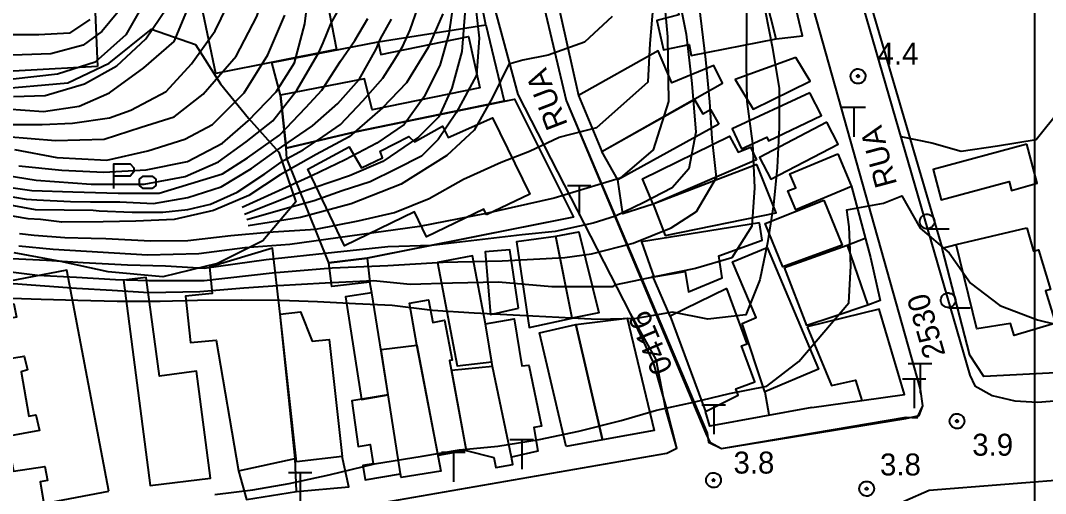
# Model space of a CAD drawing. Extents: x 555347 to 556479, y 8560498 to 8561653.
# Drawn here: x 555661.6 to 555801.5, y 8561461.5 to 8561526.1 of the extents above; entities that cross this region are included whole.
import ezdxf

# ---------------------------------------------------------------- set-up
doc = ezdxf.new("R2010")
doc.units = 0
doc.header["$MEASUREMENT"] = 0
for name, color, linetype in [('10', 24, 'CONTINUOUS'), ('12', 3, 'CONTINUOUS'), ('30', 2, 'CONTINUOUS'), ('38', 255, 'CONTINUOUS'), ('4', 255, 'CONTINUOUS'), ('42', 255, 'CONTINUOUS'), ('43', 212, 'CONTINUOUS'), ('44', 255, 'CONTINUOUS'), ('5', 1, 'CONTINUOUS'), ('50', 255, 'CONTINUOUS'), ('6', 2, 'CONTINUOUS'), ('7', 42, 'CONTINUOUS')]:
    doc.layers.add(name, color=color, linetype=linetype)

# ---------------------------------------------------------------- blocks, each defined once
blk = doc.blocks.new('COD007', base_point=(556370.32, 8561240.38))
at = {"layer": '4'}
for points in [[(556370.316, 8561241.3956), (556370.5168, 8561241.3792), (556370.7156, 8561241.318), (556370.9212, 8561241.2012), (556371.1236, 8561241.0072), (556371.2452, 8561240.7848), (556371.3152, 8561240.5864), (556371.3332, 8561240.3828), (556371.314, 8561240.188), (556371.2436, 8561239.9836), (556371.1232, 8561239.7764), (556370.9232, 8561239.5776), (556370.718, 8561239.4492), (556370.5176, 8561239.396), (556370.3128, 8561239.3792), (556370.108, 8561239.3984), (556369.9132, 8561239.4596), (556369.7048, 8561239.5812), (556369.5112, 8561239.7812), (556369.3808, 8561239.9844), (556369.3248, 8561240.184), (556369.3128, 8561240.386), (556369.3268, 8561240.5876), (556369.38, 8561240.79), (556369.5116, 8561240.9964), (556369.7064, 8561241.1968), (556369.9148, 8561241.3292), (556370.1204, 8561241.3896)], [(556370.32, 8561240.18), (556370.12, 8561240.38), (556370.32, 8561240.58), (556370.52, 8561240.38)]]:
    blk.add_lwpolyline(points, close=True, dxfattribs=at)
blk = doc.blocks.new('COD002', base_point=(556385.36, 8561413.63))
at = {"layer": '30'}
blk.add_line((556385.477067, 8561412.624135), (556388.357067, 8561412.624135), dxfattribs=at)
blk.add_lwpolyline([(556384.36, 8561413.73), (556384.4, 8561413.93), (556384.44, 8561414.03), (556384.5, 8561414.13), (556384.56, 8561414.23), (556384.64, 8561414.33), (556384.8, 8561414.45), (556384.92, 8561414.53), (556385.06, 8561414.58), (556385.26, 8561414.63), (556385.46, 8561414.63), (556385.66, 8561414.58), (556385.76, 8561414.55), (556385.92, 8561414.45), (556386.06, 8561414.33), (556386.16, 8561414.23), (556386.22, 8561414.13), (556386.28, 8561414.03), (556386.32, 8561413.93), (556386.36, 8561413.73), (556386.36, 8561413.53), (556386.31, 8561413.33), (556386.26, 8561413.23), (556386.21, 8561413.13), (556386.16, 8561413.03), (556386.06, 8561412.93), (556385.91, 8561412.83), (556385.76, 8561412.73), (556385.66, 8561412.68), (556385.46, 8561412.63), (556385.26, 8561412.63), (556385.06, 8561412.68), (556384.96, 8561412.73), (556384.81, 8561412.83), (556384.66, 8561412.93), (556384.56, 8561413.03), (556384.51, 8561413.13), (556384.46, 8561413.23), (556384.41, 8561413.33), (556384.36, 8561413.53)], close=True, dxfattribs=at)
blk = doc.blocks.new('COD145', base_point=(556073.85, 8561331.96))
at = {"layer": '30'}
blk.add_lwpolyline([(556070.85, 8561330.26), (556070.85, 8561333.66), (556073.1, 8561333.66), (556073.6, 8561333.093333), (556073.6, 8561332.526667), (556073.1, 8561331.96), (556070.85, 8561331.96)], dxfattribs=at)
blk.add_lwpolyline([(556076.094992, 8561330.257162), (556074.844992, 8561330.257162), (556074.344992, 8561330.682162), (556074.344992, 8561331.532162), (556074.844992, 8561331.957162), (556076.094992, 8561331.957162), (556076.594992, 8561331.532162), (556076.594992, 8561330.682162)], close=True, dxfattribs=at)
blk = doc.blocks.new('COD013', base_point=(555984.05, 8561208.14))
at = {"layer": '50'}
for p, q in [((555985.645993, 8561212.14), (555982.445993, 8561212.14)), ((555984.0524, 8561212.1364), (555984.0524, 8561208.1444))]:
    blk.add_line(p, q, dxfattribs=at)

msp = doc.modelspace()

# ---------------------------------------------------------------- linework, layer by layer
at = {"layer": '10'}
msp.add_lwpolyline([(555783.41, 8561642.44), (555778.21, 8561626.86), (555773.05, 8561611.27), (555768.22, 8561597.83), (555765.8, 8561587.72), (555765.61, 8561582.58), (555765.81, 8561576.04), (555765.79, 8561573.69), (555767.95, 8561561.75), (555769.02, 8561557.5), (555779.19, 8561522.97), (555787.36, 8561495.07)], dxfattribs=at)
for points in [[(555764.69, 8561523.66, 7.4), (555768.29, 8561524.06, 7.4), (555759.28, 8561562, 7.58)], [(555725.06, 8561525.56, 14.61), (555721.88, 8561541.5, 17.2), (555719.95, 8561546.99, 18.58), (555718.01, 8561545.73, 22.99)], [(555737.35, 8561538.11, 13.91), (555733.01, 8561537.12, 14.06), (555737.75, 8561515.88, 17.37)], [(555710.4, 8561523.21, 20.95), (555725.06, 8561525.56, 14.61), (555727.56, 8561515.11, 13.51)], [(555697.07, 8561515.95, 21.81), (555697.83, 8561508.71, 20.88), (555707.3, 8561510.92, 18.45), (555728.99, 8561515.41, 13.66), (555737.06, 8561499.28, 12.23), (555708.72, 8561493.65, 10)], [(555703.66, 8561493.05, 10), (555697.91, 8561507.31, 21.13), (555697.83, 8561508.71, 20.88)], [(555747.94, 8561501.04, 10.91), (555743.79, 8561499.75, 9.11), (555743.12, 8561504.38, 9.11)], [(555774.99, 8561503.49, 10.81), (555777.58, 8561493.8, 7.55), (555778.9, 8561487.9, 7.55), (555777.22, 8561487.27, 7.55)], [(555774.4, 8561495.48, 10.98), (555776.88, 8561496.43, 7.55)], [(555808.69, 8561495.36, 6.5), (555811.76, 8561478.49, 6.5), (555793.08, 8561477.54, 6.48), (555791.15, 8561480.45, 6.48), (555787.36, 8561495.07, 6.35), (555789.28, 8561495.57, 11.94)], [(555709.51, 8561488.96, 9.19), (555709.26, 8561490.43, 9.32)], [(555750.22, 8561485.76, 8.33), (555747.85, 8561491.33, 7.18)], [(555763.15, 8561475.41, 7.95), (555763.71, 8561472.32, 4.72)], [(555769.56, 8561473.29, 4.72), (555776.41, 8561474.25, 7.48)], [(555769.56, 8561473.29, 4.72), (555755.66, 8561470.75, 4.72), (555755.06, 8561472.76, 8.33)], [(555699.25, 8561461.84, 6.66), (555706.36, 8561462.46, 6.66), (555705.46, 8561466.58, 11.78)], [(555691.31, 8561464.65, 8.89), (555692.4, 8561460.71, 6.66), (555699.25, 8561461.84, 6.66), (555699.05, 8561466.33, 10.27)]]:
    msp.add_polyline3d(points, dxfattribs=at)
at = {"layer": '12'}
for points in [[(555731.25, 8561535.48), (555736.04, 8561515.23), (555755.12, 8561469.72), (555755.64, 8561468.55), (555757.26, 8561467.71), (555782.4, 8561471.8), (555784.22, 8561472.19), (555784.75, 8561473.54), (555784.43, 8561475.81), (555760.7, 8561560.15)], [(555769.05, 8561554.07), (555791.16, 8561477.73), (555791.83, 8561476.25), (555794.2, 8561474.93), (555797.3, 8561474.21), (555800.39, 8561474.04), (555857.73, 8561478.56)]]:
    msp.add_lwpolyline(points, dxfattribs=at)
for points in [[(555665.03, 8561452.33, 3.7), (555749.8, 8561467.07, 3.87), (555751.13, 8561467.74, 3.95), (555749.8, 8561473.1, 4.44), (555747.98, 8561479.46, 4.83), (555744.84, 8561486.13, 5.6), (555729.5, 8561516.03, 10.86), (555722.56, 8561541.73, 13.24), (555718.54, 8561571.77, 15.92), (555718.19, 8561585.59, 16.68), (555721.28, 8561600.33, 16.7), (555725.15, 8561613.93, 16.82), (555729.72, 8561627.45, 16.83), (555734.81, 8561641.62, 16.78), (555738.08, 8561651.11, 0)], [(555821.36, 8561405.06, 5.41), (555787.82, 8561424.77, 4.87), (555784.38, 8561427.5, 4.87), (555780.48, 8561431.15, 4.81), (555779.78, 8561433.77, 4.8), (555774.8, 8561448.65, 4.8), (555774.94, 8561452.18, 4.74), (555776.6, 8561456.17, 4.64), (555779.24, 8561458.97, 4.64), (555782.27, 8561460.55, 4.64), (555785.59, 8561462.01, 4.64), (555899.22, 8561471.01, 5.07)]]:
    msp.add_polyline3d(points, dxfattribs=at)
at = {"layer": '30'}
for points in [[(555657.66, 8561516.73, 31.06), (555668.01, 8561517.61, 29.93), (555673.64, 8561520.3, 29.13), (555679.44, 8561524.96, 29.26), (555685.44, 8561522.85, 27.79), (555688.87, 8561517.48, 25.76), (555692.69, 8561512.82, 23.32), (555696.83, 8561508.17, 22.02), (555699.15, 8561501.39, 20.3), (555694.65, 8561496.06, 18.83), (555688.43, 8561492.95, 17.13), (555681, 8561491.16, 17.13), (555673.5, 8561491.8, 17.15), (555667.08, 8561493.24, 17.3), (555660.7, 8561494.43, 17.45)], [(555789.96, 8561508.3, 7.63), (555794.95, 8561509.04, 7.63), (555800.21, 8561509.89, 7.63), (555803.52, 8561514.05, 7.63)], [(555781.72, 8561510.31, 11.56), (555785.97, 8561509.42, 11.56), (555789.96, 8561508.3, 7.63)]]:
    msp.add_polyline3d(points, dxfattribs=at)
at = {"layer": '42'}
for points in [[(555725.06, 8561525.56, 14.61), (555727.56, 8561515.11, 13.51), (555707.3, 8561510.92, 18.45), (555697.83, 8561508.71, 20.88), (555697.07, 8561515.95, 21.81), (555695.88, 8561520.43, 24.87), (555710.4, 8561523.21, 20.95)], [(555697.83, 8561508.71, 20.88), (555707.3, 8561510.92, 18.45), (555727.56, 8561515.11, 13.51), (555728.99, 8561515.41, 13.66), (555737.06, 8561499.28, 12.23), (555708.88, 8561493.67, 10), (555703.66, 8561493.05, 10), (555697.91, 8561507.31, 21.13)]]:
    msp.add_polyline3d(points, close=True, dxfattribs=at)
at = {"layer": '43'}
for points in [[(555731.25, 8561535.48), (555736.04, 8561515.23), (555755.28, 8561469.81), (555755.46, 8561468.55), (555757.26, 8561467.71), (555782.47, 8561471.97), (555783.97, 8561471.89), (555784.75, 8561473.54), (555784.43, 8561475.81), (555760.7, 8561560.15)], [(555769.05, 8561554.07), (555791.16, 8561477.73), (555791.83, 8561476.25), (555794.2, 8561474.93), (555797.3, 8561474.21), (555800.39, 8561474.04), (555857.73, 8561478.56)]]:
    msp.add_lwpolyline(points, dxfattribs=at)
for points in [[(555665.03, 8561452.33, 3.7), (555749.8, 8561467.07, 3.87), (555751.13, 8561467.74, 3.95), (555749.67, 8561473.01, 4.44), (555748.34, 8561479.86, 4.83), (555744.84, 8561486.13, 5.6), (555729.5, 8561516.03, 10.86), (555722.56, 8561541.73, 13.24), (555718.54, 8561571.77, 15.92), (555718.19, 8561585.59, 16.68), (555721.28, 8561600.33, 16.7), (555725.15, 8561613.93, 16.82), (555729.72, 8561627.45, 16.83), (555734.81, 8561641.62, 16.78), (555738.08, 8561651.11, 0)], [(555821.36, 8561405.06, 5.41), (555787.82, 8561424.77, 4.87), (555784.38, 8561427.5, 4.87), (555780.48, 8561431.15, 4.81), (555779.78, 8561433.77, 4.8), (555774.8, 8561448.65, 4.8), (555774.94, 8561452.18, 4.74), (555776.6, 8561456.17, 4.64), (555779.24, 8561458.97, 4.64), (555782.27, 8561460.55, 4.64), (555785.59, 8561462.01, 4.64), (555899.22, 8561471.01, 5.07)]]:
    msp.add_polyline3d(points, dxfattribs=at)
at = {"layer": '44'}
msp.add_lwpolyline([(555800, 8561650.99), (555800, 8560499)], dxfattribs=at)
at = {"layer": '5'}
for points in [[(555661.35, 8561506.31, 20), (555667.19, 8561505.7, 20), (555672.95, 8561505.41, 20), (555678.71, 8561505.76, 20), (555684.33, 8561506.89, 20), (555689.14, 8561509.39, 20), (555692.62, 8561512.45, 20), (555696.46, 8561516.41, 20), (555698.98, 8561520.36, 20), (555700.37, 8561525.69, 20), (555701.34, 8561533.47, 20)], [(555661.4, 8561497.04, 10), (555663.44, 8561496.84, 10), (555667.6, 8561496.49, 10), (555671.2, 8561496.4, 10), (555673.21, 8561496.37, 10), (555679.29, 8561496.06, 10), (555684.39, 8561496.09, 10), (555690.27, 8561496.79, 10), (555695.32, 8561497.25, 10), (555701.85, 8561497.67, 10), (555707.65, 8561498.8, 10), (555712.63, 8561499.91, 10), (555717.33, 8561501.84, 10), (555722.02, 8561504.47, 10), (555727.16, 8561506.8, 10), (555731.02, 8561508.3, 10), (555735.1, 8561510.19, 10), (555740.23, 8561511.53, 10), (555747.23, 8561517.78, 10), (555747.53, 8561522.99, 10), (555747.96, 8561528.31, 10)], [(555719.19, 8561527.06, 15), (555717.22, 8561522.45, 15), (555714.26, 8561517.63, 15), (555710.96, 8561514.21, 15), (555706.43, 8561510.24, 15), (555701.9, 8561507.83, 15), (555697.01, 8561505.08, 15), (555692.74, 8561502.23, 15), (555687.9, 8561500.18, 15), (555682.52, 8561498.99, 15), (555677.31, 8561498.76, 15), (555672.84, 8561498.63, 15), (555667.21, 8561498.59, 15), (555664.3, 8561498.99, 15), (555662.58, 8561499.05, 15), (555658.54, 8561499.73, 15)], [(555763.21, 8561527.48, 5), (555764.19, 8561522.38, 5), (555765.12, 8561516.86, 5), (555765.14, 8561511.52, 5), (555764.86, 8561506.09, 5), (555764.37, 8561500.99, 5), (555763.54, 8561495.79, 5), (555762.48, 8561490.72, 5), (555760.58, 8561485.97, 5), (555755.37, 8561485.37, 5), (555750.57, 8561486.31, 5), (555745.61, 8561485.45, 5), (555740.33, 8561485.32, 5), (555735.04, 8561485.59, 5), (555729.71, 8561485.86, 5), (555723.5, 8561486.18, 5), (555717.82, 8561486.55, 5), (555712.31, 8561487.21, 5), (555707.28, 8561487.47, 5), (555702.09, 8561487.71, 5), (555697.01, 8561487.92, 5), (555691.69, 8561487.97, 5), (555685.73, 8561487.9, 5), (555680.61, 8561487.79, 5), (555674.73, 8561487.77, 5), (555669.37, 8561487.9, 5), (555664.39, 8561488.06, 5), (555660.33, 8561488.19, 5)], [(555660.6, 8561515.78, 25), (555664.91, 8561515.88, 25), (555670.27, 8561517.48, 25), (555674.7, 8561519.95, 25), (555678.67, 8561523.62, 25), (555681.54, 8561527.86, 25)]]:
    msp.add_polyline3d(points, dxfattribs=at)
at = {"layer": '6'}
for points in [[(555659.67, 8561510.31, 22), (555666.33, 8561509.77, 22), (555672.99, 8561509.95, 22), (555678.04, 8561511.57, 22), (555682.54, 8561513.01, 22), (555686.5, 8561516.07, 22), (555691, 8561521.29, 22), (555693.82, 8561526.67, 22), (555698.74, 8561540.93, 22), (555700.72, 8561546.14, 22), (555703.78, 8561551.72, 22), (555707.02, 8561558.2, 22), (555707.56, 8561564.68, 22), (555708.46, 8561569.36, 22), (555709.36, 8561576.2, 22), (555710.44, 8561582.86, 22), (555711.34, 8561585.74, 22), (555712.42, 8561590.06, 22), (555713.5, 8561593.84, 22), (555714.58, 8561598.71, 22), (555716.02, 8561604.11, 22)], [(555751.16, 8561530.7, 8), (555752.42, 8561524.29, 8), (555753.19, 8561517.53, 8), (555753.74, 8561510.88, 8), (555752.77, 8561505.89, 8), (555750.52, 8561503.31, 8), (555746.54, 8561501.23, 8), (555742.78, 8561499.44, 8), (555739.72, 8561498.47, 8), (555734.56, 8561497.34, 8), (555730.05, 8561496.86, 8), (555717.64, 8561495.41, 8), (555711.68, 8561495.25, 8), (555704.43, 8561494.44, 8), (555695.08, 8561493.48, 8), (555686.65, 8561492.29, 8), (555681.34, 8561492.6, 8), (555676.18, 8561492.75, 8), (555670.11, 8561493.05, 8), (555665.1, 8561493.35, 8), (555659.48, 8561493.66, 8)], [(555760.67, 8561530.22, 6), (555760.68, 8561525.53, 6), (555760.63, 8561520.27, 6), (555760.71, 8561515.07, 6), (555761.46, 8561509.33, 6), (555761.76, 8561503.27, 6), (555761.41, 8561498.04, 6), (555758.64, 8561493.74, 6), (555753.71, 8561492.27, 6), (555748.58, 8561491.22, 6), (555742.65, 8561489.99, 6), (555742.36, 8561489.78, 6), (555734.08, 8561489.77, 6), (555726.83, 8561490.42, 6), (555720.54, 8561490.25, 6), (555714.74, 8561490.09, 6), (555709.75, 8561490.58, 6), (555703.14, 8561490.25, 6), (555696.69, 8561489.93, 6), (555692.02, 8561489.61, 6), (555686.05, 8561489.1, 6), (555679.07, 8561488.95, 6), (555674.06, 8561489.26, 6), (555669.2, 8561489.56, 6), (555660.56, 8561490.2, 6)], [(555679.19, 8561529.99, 26), (555675.93, 8561524.17, 26), (555671.74, 8561520.45, 26), (555666.62, 8561518.82, 26), (555660.57, 8561518.12, 26)], [(555660.57, 8561511.93, 23), (555664.53, 8561511.93, 23), (555668.67, 8561512.11, 23), (555673.71, 8561512.83, 23), (555676.6, 8561513.91, 23), (555681.46, 8561516.43, 23), (555684.88, 8561520.21, 23), (555688.12, 8561524.71, 23), (555690.64, 8561529.93, 23)], [(555749.39, 8561529.41, 9), (555749.87, 8561523.93, 9), (555750.03, 8561515.07, 9), (555747.94, 8561508.46, 9), (555743.43, 8561504.6, 9), (555734.4, 8561501.86, 9), (555724.9, 8561499.76, 9), (555716.03, 8561497.99, 9), (555706.52, 8561496.7, 9), (555698.31, 8561495.57, 9), (555692.18, 8561495.09, 9), (555685.9, 8561494.27, 9), (555678.91, 8561494.11, 9), (555666.01, 8561494.87, 9), (555661.32, 8561495.32, 9)], [(555720.82, 8561529.71, 14), (555720.01, 8561524.33, 14), (555718.78, 8561520.01, 14), (555716.61, 8561515.67, 14), (555713.92, 8561511.95, 14), (555710.2, 8561509.37, 14), (555705.86, 8561507.1, 14), (555701.32, 8561504.93, 14), (555691.81, 8561500.59, 14)], [(555658.28, 8561505.2, 19), (555663.71, 8561504.35, 19), (555671.19, 8561503.77, 19), (555678.43, 8561503.77, 19), (555684.05, 8561504.86, 19), (555688.57, 8561506.85, 19), (555692.37, 8561509.57, 19), (555696, 8561512.46, 19), (555699.26, 8561516.63, 19), (555702.33, 8561521.88, 19), (555702.87, 8561523.11, 19), (555703.96, 8561525.77, 19), (555705.7, 8561528.89, 19)], [(555658.73, 8561491.99, 7), (555663.89, 8561491.38, 7), (555669.2, 8561491.08, 7), (555674.51, 8561490.77, 7), (555679.07, 8561490.62, 7), (555683.47, 8561490.62, 7), (555686.65, 8561490.62, 7), (555695.89, 8561491.7, 7), (555704.11, 8561492.35, 7), (555711.68, 8561492.67, 7), (555719.25, 8561493.15, 7), (555727.31, 8561493.32, 7), (555735.85, 8561493.8, 7), (555739.52, 8561494.3, 7), (555745.2, 8561495.73, 7), (555750.36, 8561497.83, 7), (555753.85, 8561500.08, 7), (555756.59, 8561504.71, 7), (555755.99, 8561510.04, 7), (555755.66, 8561515.05, 7), (555755.09, 8561520.8, 7), (555754.21, 8561528.32, 7)], [(555675.93, 8561528.6, 27), (555672.67, 8561524.64, 27), (555670.11, 8561522.78, 27), (555665.69, 8561521.61, 27), (555659.17, 8561521.38, 27)], [(555659.67, 8561514.09, 24), (555664.71, 8561513.73, 24), (555669.57, 8561514.45, 24), (555673.71, 8561516.25, 24), (555678.4, 8561519.67, 24), (555682.54, 8561523.27, 24), (555684.7, 8561528.49, 24)], [(555660.12, 8561500.96, 16), (555663.54, 8561500.34, 16), (555671.48, 8561500.24, 16), (555672.3, 8561500.16, 16), (555676.8, 8561499.97, 16), (555680.97, 8561499.97, 16), (555684.41, 8561500.33, 16), (555687.49, 8561501.06, 16), (555691.11, 8561502.69, 16), (555694.91, 8561505.22, 16), (555697.44, 8561507.03, 16), (555700.16, 8561508.48, 16), (555702.88, 8561510.29, 16), (555705.23, 8561511.92, 16), (555708.31, 8561515.18, 16), (555711.02, 8561518.26, 16), (555712.6, 8561520.79, 16), (555713.73, 8561522.66, 16), (555714.75, 8561524.86, 16), (555715.78, 8561527.86, 16)], [(555660.75, 8561508.51, 21), (555666.51, 8561507.43, 21), (555673.35, 8561507.07, 21), (555678.94, 8561508.33, 21), (555683.98, 8561509.95, 21), (555687.76, 8561511.93, 21), (555692.08, 8561516.25, 21), (555695.32, 8561521.47, 21), (555697.66, 8561526.87, 21)], [(555722.19, 8561527.14, 13), (555721.81, 8561521.89, 13), (555720.43, 8561516.91, 13), (555718.67, 8561512.98, 13), (555715.88, 8561510.19, 13), (555711.03, 8561506.89, 13), (555706.48, 8561504.93, 13), (555699.25, 8561502.45, 13), (555692.12, 8561499.66, 13)], [(555723.7, 8561527.75, 12), (555724.15, 8561523.72, 12), (555723.81, 8561518.67, 12), (555721.02, 8561513.54, 12), (555718.57, 8561509.88, 12), (555716.3, 8561507.61, 12), (555712.79, 8561505.86, 12), (555709.27, 8561504.1, 12), (555705.45, 8561502.86, 12), (555701.63, 8561501.52, 12), (555698.32, 8561500.59, 12), (555692.43, 8561498.93, 12)], [(555742.33, 8561526.71, 11), (555738.54, 8561523.18, 11), (555733.6, 8561521.43, 11), (555730.14, 8561520.73, 11), (555728.21, 8561520.16, 11), (555726, 8561515.63, 11), (555723.47, 8561511.17, 11), (555719.76, 8561507.73, 11), (555713.51, 8561503.79, 11), (555706.69, 8561501.1, 11), (555699.77, 8561499.24, 11), (555692.64, 8561498.11, 11)], [(555657.32, 8561503.75, 18), (555663.12, 8561502.95, 18), (555668.71, 8561502.75, 18), (555674.9, 8561502.55, 18), (555680.5, 8561502.55, 18), (555689.12, 8561505.22, 18), (555692.56, 8561507.39, 18), (555696.9, 8561510.47, 18), (555700.52, 8561514.27, 18), (555702.7, 8561516.63, 18), (555705.23, 8561520.59, 18), (555707.2, 8561523.43, 18), (555708.96, 8561526.43, 18)], [(555657.52, 8561502.55, 17), (555662.32, 8561501.75, 17), (555663.8, 8561501.64, 17), (555668.36, 8561501.44, 17), (555671.11, 8561501.36, 17), (555675.1, 8561501.36, 17), (555679.7, 8561501.16, 17), (555684.41, 8561501.96, 17), (555688.93, 8561503.41, 17), (555693.1, 8561505.94, 17), (555696.36, 8561508.3, 17), (555701.43, 8561511.74, 17), (555704.87, 8561514.82, 17), (555707.77, 8561518.08, 17), (555710.12, 8561522.24, 17), (555710.72, 8561523.62, 17), (555712.22, 8561526.33, 17)], [(555671.04, 8561526.27, 28), (555668.25, 8561524.41, 28), (555664.06, 8561524.17, 28), (555658.24, 8561524.17, 28)], [(555688.08, 8561461.4, 4), (555693.26, 8561462.03, 4), (555698.23, 8561462.9, 4), (555703.69, 8561464.09, 4), (555709.89, 8561465.62, 4), (555716.39, 8561466.64, 4), (555721.5, 8561467.52, 4), (555726.72, 8561468, 4), (555732.37, 8561468.91, 4), (555737.77, 8561470.06, 4), (555743.55, 8561471.54, 4), (555748.36, 8561472.91, 4), (555753.42, 8561474, 4), (555758.32, 8561475.21, 4), (555763.44, 8561476.21, 4), (555767.79, 8561479.58, 4), (555774.65, 8561487.57, 4), (555774.9, 8561492.65, 4), (555774.7, 8561497.98, 4), (555774.35, 8561500.3, 4), (555779.37, 8561501.19, 4), (555781.87, 8561502.19, 4), (555784.39, 8561497.79, 4), (555788.31, 8561494.41, 4), (555791.24, 8561490.29, 4), (555795.25, 8561487.21, 4), (555800.37, 8561485.25, 4), (555805.4, 8561484.03, 4)]]:
    msp.add_polyline3d(points, dxfattribs=at)
at = {"layer": '7'}
for points in [[(555704.68, 8561522.2, 23.27), (555688.24, 8561518.92, 23.57), (555686.32, 8561528, 23.94), (555688.17, 8561528.52, 26.59), (555686.79, 8561537.74, 26.59), (555701.31, 8561539.51, 23.14)], [(555672.06, 8561519.84, 32.44), (555652.28, 8561518.78, 32.44), (555652.12, 8561519.67, 32.44), (555650.26, 8561519.56, 31.94), (555650.18, 8561521.9, 31.89), (555651.58, 8561522.03, 31.96), (555651.13, 8561528.93, 31.94), (555654.08, 8561529.1, 35.42), (555654.19, 8561531.25, 35.35), (555659.07, 8561531.61, 34.35), (555659.08, 8561534.78, 32.97), (555669.76, 8561534.82, 32.94), (555670.22, 8561532.23, 32.94), (555674.29, 8561532.56, 32.67), (555675.06, 8561528.87, 32.59), (555671.71, 8561528.33, 32.82)], [(555762.5, 8561532.48, 13.34), (555750.78, 8561530.1, 13.79), (555751.42, 8561526.9, 13.79), (555748.44, 8561526.13, 13.79), (555749.34, 8561522.16, 13.79), (555752.84, 8561522.85, 13.79), (555753.13, 8561521.38, 13.79), (555764.69, 8561523.66, 7.4)], [(555695.88, 8561520.43, 24.87), (555710.4, 8561523.21, 20.95), (555710.74, 8561521.52, 21.56), (555722.73, 8561523.95, 21.43), (555724.28, 8561516.97, 20.8), (555709.54, 8561513.95, 21.18), (555708.52, 8561518.18, 21.61), (555697.07, 8561515.95, 21.81)], [(555737.75, 8561515.88, 17.37), (555740.93, 8561508.24, 17.37), (555757.39, 8561517.59, 15.54), (555756.19, 8561520.02, 15.54), (555750.47, 8561517.61, 17.09), (555748.61, 8561521.98, 17.09)], [(555767.42, 8561521.09, 15.37), (555759.11, 8561518.07, 16.09), (555761.59, 8561514.04, 16.09), (555769.34, 8561517.87, 16.02)], [(555769.33, 8561516.26, 9.78), (555758.69, 8561511.37, 9.78), (555759.99, 8561508.6, 9.78), (555763.43, 8561510.22, 9.78), (555763.67, 8561509.7, 9.78), (555770.92, 8561513.19, 9.78)], [(555756.87, 8561511.97, 15.89), (555743.12, 8561504.38, 9.11), (555740.93, 8561508.24, 17.37), (555753.55, 8561515.37, 15.92), (555754.68, 8561513.39, 15.92), (555755.73, 8561513.99, 15.92)], [(555725.19, 8561499.59, 29.96), (555724.82, 8561500.36, 29.96), (555716.99, 8561496.59, 29.96), (555715.35, 8561500.01, 33.87), (555705.8, 8561495.38, 30.16), (555700.76, 8561505.85, 30.16), (555706.44, 8561508.88, 30.16), (555708.09, 8561506.03, 30.16), (555710.98, 8561507.38, 30.16), (555710.67, 8561508.29, 30.16), (555714.58, 8561510.29, 30.16), (555715.33, 8561509.59, 30.16), (555719.16, 8561511.73, 34.04), (555719.95, 8561510.17, 30.36), (555725.99, 8561512.83, 29.96), (555731.07, 8561502.42, 29.96)], [(555771.64, 8561512.24, 7.78), (555762.44, 8561507.45, 9.18), (555763.99, 8561504.48, 9.18), (555773.19, 8561509.27, 8.16)], [(555762.04, 8561507.12, 10.91), (555747.94, 8561501.04, 10.91), (555746.45, 8561504.52, 10.91), (555758.36, 8561510.35, 10.91), (555759.51, 8561508.18, 10.91), (555761.22, 8561508.85, 10.91)], [(555798.92, 8561509.25, 11.36), (555786.13, 8561505.79, 10.41), (555787.25, 8561501.65, 9.31), (555796.52, 8561504.16, 10.21), (555796.85, 8561502.95, 10.21), (555800.36, 8561503.91, 10.21)], [(555773.13, 8561507.94, 10.81), (555774.99, 8561503.49, 10.81), (555767.38, 8561500.31, 10.81), (555766.32, 8561502.86, 10.81), (555767.39, 8561503.31, 11.39), (555766.6, 8561505.21, 10.48)], [(555762.09, 8561506.5, 10.91), (555747.94, 8561501.04, 10.91), (555749.56, 8561496.79, 10.91), (555764.71, 8561499.88, 10.91)], [(555771.22, 8561501.63, 11.39), (555773.72, 8561495.45, 11.39), (555765.61, 8561492.5, 11.39), (555763.21, 8561498.44, 12.64)], [(555736.88, 8561485.51, 9.59), (555734.63, 8561496.71, 9.59), (555737.76, 8561497.28, 9.27), (555740.52, 8561486.23, 9.27)], [(555762.42, 8561498.51, 10.91), (555746.33, 8561495.9, 10.91), (555747.99, 8561491.15, 10.21), (555752.31, 8561491.85, 9.73), (555752.76, 8561489.08, 9.46), (555757.36, 8561491, 9.41), (555756.87, 8561494.01, 9.41), (555762.81, 8561496.13, 9.41)], [(555798.91, 8561497.81, 12.31), (555799.86, 8561494.64, 12.31), (555800.52, 8561494.84, 12.31), (555802.14, 8561489.43, 12.31), (555801.5, 8561489.24, 12.31), (555802.83, 8561484.83, 12.31), (555797.18, 8561483.13, 11.94), (555796.69, 8561484.77, 11.94), (555792.1, 8561484.03, 11.94), (555789.28, 8561495.57, 11.94)], [(555736.88, 8561485.51, 9.59), (555734.65, 8561496.66, 9.59), (555729.27, 8561495.94, 8.77), (555730.98, 8561484.2, 8.77)], [(555699.05, 8561466.33, 10.27), (555697.02, 8561486.04, 10.07), (555695.97, 8561495.03, 9.74), (555687.34, 8561492.44, 9.74), (555687.71, 8561488.87, 9.24), (555684.09, 8561488.5, 8.44), (555684.74, 8561482.19, 8.44), (555688.27, 8561482.48, 9.37), (555691.31, 8561464.65, 8.89)], [(555729.55, 8561486.86, 9.27), (555728.35, 8561494.84, 9.27), (555724.99, 8561494.56, 9.27), (555725.7, 8561485.99, 9.27)], [(555763.47, 8561495.15, 7.95), (555770.51, 8561478.54, 7.95), (555763.15, 8561475.41, 7.95), (555760.09, 8561484.78, 7.95), (555762, 8561485.59, 7.95), (555758.77, 8561493.2, 7.95)], [(555765.85, 8561492.39, 11.56), (555774.4, 8561495.48, 10.98), (555777.22, 8561487.27, 7.55), (555772.5, 8561485.67, 10.98), (555768.89, 8561484.5, 10.98)], [(555703.66, 8561493.05, 10), (555708.88, 8561493.67, 10), (555709.26, 8561490.43, 9.32), (555704.05, 8561489.81, 9.32)], [(555725.89, 8561479.55, 8.82), (555725.05, 8561484.71, 8.99), (555723.25, 8561494.02, 8.82), (555718.48, 8561493.1, 8.82), (555721.18, 8561478.99, 8.82)], [(555673.62, 8561461.88, 17.42), (555667.87, 8561492.07, 17.44), (555658.87, 8561490.32, 17.47), (555659.28, 8561487.33, 17.47), (555660.66, 8561487.46, 17.47), (555661.03, 8561485.65, 17.47), (555656.56, 8561484.8, 17.47), (555657.51, 8561479.56, 17.47), (555662.05, 8561480.3, 17.47), (555662.53, 8561478.42, 17.47), (555661.65, 8561478.16, 17.47), (555662.7, 8561472.12, 17.44), (555663.67, 8561472.31, 17.44), (555664.13, 8561470.15, 17.44), (555659.7, 8561469.31, 17.44), (555660.62, 8561464.6, 17.44), (555664.89, 8561465.23, 17.44), (555665.25, 8561463.31, 17.44), (555664.25, 8561463.12, 17.44), (555664.73, 8561460.2, 17.44)], [(555675.61, 8561490.66, 9.42), (555679.24, 8561462.63, 11.32), (555687.5, 8561463.62, 11.32), (555685.6, 8561478.25, 11.45), (555680.52, 8561477.59, 11.45), (555678.72, 8561491.03, 8.92)], [(555711.75, 8561475.02, 12.08), (555709.51, 8561488.96, 9.19), (555705.92, 8561488.39, 9.19), (555708.11, 8561474.4, 12.08)], [(555757.97, 8561489.54, 7.95), (555750.22, 8561485.76, 8.33), (555755.06, 8561472.76, 8.33), (555759.52, 8561474.96, 8.33), (555759.2, 8561475.83, 8.33), (555761.79, 8561476.8, 8.33), (555759.97, 8561481.71, 8.33), (555760.77, 8561482.01, 8.33), (555757.97, 8561489.54, 7.95)], [(555718.55, 8561466.73, 11.45), (555715.67, 8561481.81, 11.45), (555714.67, 8561487.52, 11.45), (555717.25, 8561488.01, 11.45), (555717.85, 8561484.9, 11.45), (555719.44, 8561485.2, 11.45), (555720.49, 8561479.74, 11.45), (555720.13, 8561479.69, 11.45), (555722.41, 8561467.4, 11.45)], [(555699.24, 8561465.89, 12), (555697.02, 8561486.04, 10.07), (555699.8, 8561486.35, 9.34), (555701.37, 8561482.37, 11.55), (555703.7, 8561482.58, 11.78), (555705.46, 8561466.58, 11.78)], [(555768.95, 8561484.32, 8.93), (555772.26, 8561476.28, 8.93), (555775.54, 8561477.01, 8.93), (555776.41, 8561474.25, 7.48), (555782.24, 8561475.05, 7.48), (555778.77, 8561486.71, 7.28)], [(555728.6, 8561466.52, 8.99), (555725.99, 8561478.88, 8.99), (555725.05, 8561484.71, 8.99), (555728.95, 8561485.38, 8.99), (555730.01, 8561478.98, 8.99), (555730.95, 8561479.08, 8.99), (555732.68, 8561470.75, 8.99), (555731.64, 8561470.56, 8.99), (555732.17, 8561467.33, 8.82)], [(555741, 8561468.88, 11), (555737.37, 8561484.63, 11), (555744.39, 8561485.5, 10.92), (555748.06, 8561470.17, 10.92)], [(555736.06, 8561467.97, 10.45), (555732.41, 8561483.49, 10.47), (555737.37, 8561484.63, 11), (555741, 8561468.88, 11)], [(555713.45, 8561464.25, 12.08), (555711.75, 8561475.02, 12.08), (555710.8, 8561481.2, 12.08), (555715.67, 8561481.81, 11.45), (555718.95, 8561464.61, 11.45), (555713.5, 8561463.74, 11.45)], [(555720.38, 8561478.33, 11.45), (555722.41, 8561467.4, 11.45), (555726.18, 8561466.47, 0), (555726.46, 8561465.12, 0), (555728.78, 8561465.51, 0), (555728.6, 8561466.52, 8.99), (555725.99, 8561478.88, 8.99)], [(555713.45, 8561464.25, 12.08), (555711.75, 8561475.02, 12.08), (555706.78, 8561474.21, 12.08), (555707.66, 8561467.97, 12.08), (555709.31, 8561468.23, 12.08), (555709.72, 8561465.61, 12.08), (555708.31, 8561465.38, 12.08), (555708.62, 8561463.43, 12.08)]]:
    msp.add_polyline3d(points, close=True, dxfattribs=at)

# ---------------------------------------------------------------- block references
at = {"layer": '30'}
for name, p in [('COD145', (555677.29, 8561504.89, 40.41)), ('COD002', (555785.31, 8561498.68, 5.05)), ('COD002', (555788.18, 8561487.93, 5.05))]:
    msp.add_blockref(name, p, dxfattribs=at)
at = {"layer": '4'}
for p in [(555775.89, 8561518.52, 4.4), (555789.4, 8561471.42, 3.9), (555756.16, 8561463.36, 3.8), (555777.07, 8561462.19, 3.8)]:
    msp.add_blockref('COD007', p, dxfattribs=at)
at = {"layer": '50'}
for p in [(555775.33, 8561510.25), (555737.81, 8561499.57, 9.92), (555784.35, 8561475.24), (555783.57, 8561473.18, 3.65), (555756.19, 8561469.63, 3.37), (555729.97, 8561464.88, 4.65), (555720.65, 8561463.15, 4.65), (555699.73, 8561460.37, 4.65)]:
    msp.add_blockref('COD013', p, dxfattribs=at)

# ---------------------------------------------------------------- texts
at = {"layer": '38'}
for s, rotation, p in [('RUA', 111, (555736.3, 8561511.93)), ('RUA', 105, (555781.24, 8561503.79)), ('2530', 106, (555787.85, 8561480.52)), ('0416', 113, (555750.67, 8561478.6))]:
    msp.add_text(s, height=3, rotation=rotation, dxfattribs=at).set_placement(p)
at = {"layer": '4'}
for s, p in [('4.4', (555778.55, 8561520.12, 4.4)), ('3.9', (555791.48, 8561466.71, 3.9)), ('3.8', (555758.89, 8561464.27, 3.8)), ('3.8', (555778.89, 8561464.01, 3.8))]:
    msp.add_text(s, height=3, dxfattribs=at).set_placement(p)

doc.saveas('drawing.dxf')
